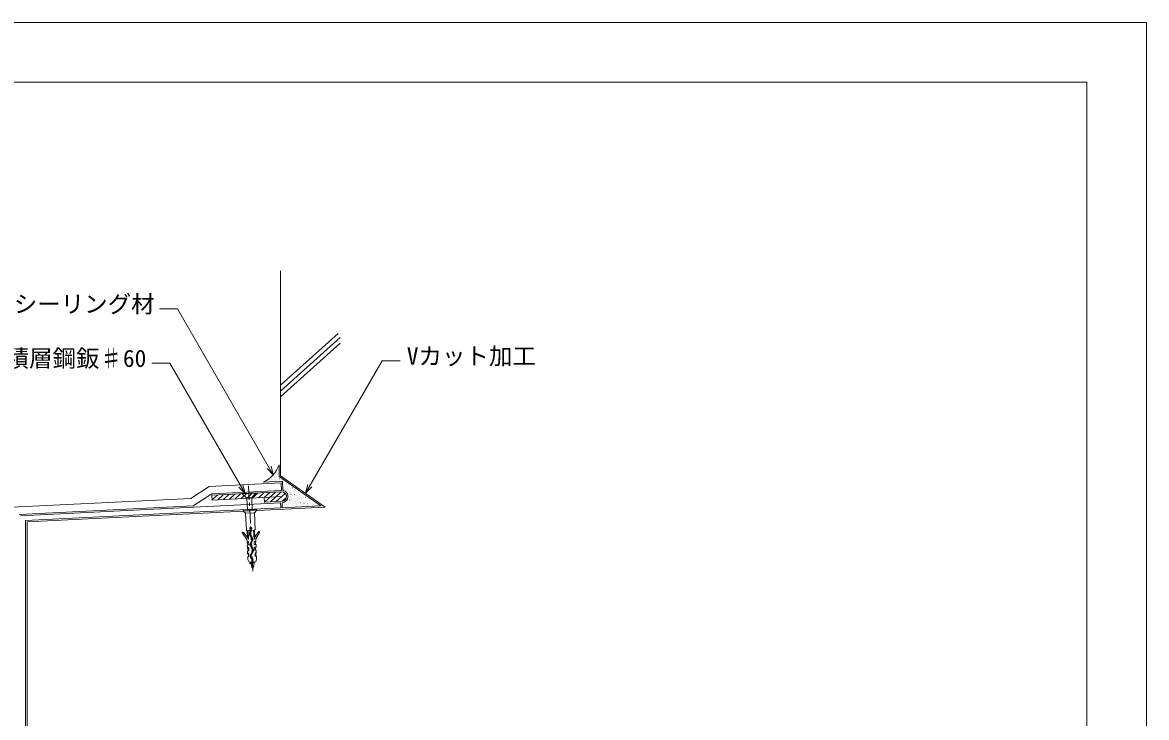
# Model space of a CAD drawing. Units: millimetres, scale not verified. Extents: x -840 to 840, y -594 to 594.
# Drawn here: x 86 to 840, y 128 to 594 of the extents above; entities that cross this region are included whole.
import ezdxf
from ezdxf.enums import TextEntityAlignment as Align

# ---------------------------------------------------------------- set-up
doc = ezdxf.new("R2010")
doc.units = ezdxf.units.MM
doc.header["$LTSCALE"] = 2
doc.linetypes.add('CHAIN1', pattern=[8, 5, -1, 1, -1])
for name, color, linetype, lineweight in [('0-0_輪郭線', 2, 'Continuous', 9), ('0-1_図面枠', 7, 'Continuous', 9), ('0-2_文字', 5, 'Continuous', 9), ('0-6_IBｼｰﾄ', 7, 'Continuous', 9), ('0-7_部材(ﾋﾞｽ類)', 7, 'Continuous', 9), ('0-8_中心線', 2, 'CHAIN1', 9), ('0-9_寸法線', 7, 'Continuous', 9), ('0-A_躯体', 7, 'Continuous', 9), ('0-C_緩衝フォーム', 7, 'Continuous', 9), ('0-D_部材(積層鋼板)', 4, 'Continuous', 9), ('0-E_シーリング(IBｼﾘｺｰﾝ)', 7, 'Continuous', 9)]:
    doc.layers.add(name, color=color, linetype=linetype, lineweight=lineweight)
doc.styles.add('ＭＳ ゴシック', font='')
doc.styles.get('ＭＳ ゴシック').set_extended_font_data('MS Gothic')

msp = doc.modelspace()

# ---------------------------------------------------------------- linework, layer by layer
at = {"layer": '0-0_輪郭線'}
msp.add_lwpolyline([(800, 554), (-800, 554), (-800, -554), (800, -554)], close=True, dxfattribs=at)
at = {"layer": '0-1_図面枠'}
msp.add_lwpolyline([(840, -594), (840, 594), (-840, 594), (-840, -594)], close=True, dxfattribs=at)
at = {"layer": '0-6_IBｼｰﾄ'}
for p, q in [((259.916, 280.274), (259.667, 285.268)), ((79.031, 268.894), (199.234, 274.904)), ((84.031, 264.137), (200.822, 269.977))]:
    msp.add_line(p, q, dxfattribs=at)
for points in [[(259.667, 285.268), (211.554, 282.862), (199.234, 274.904)], [(200.822, 269.977), (213.141, 277.935), (259.916, 280.274)]]:
    msp.add_lwpolyline(points, dxfattribs=at)
at = {"layer": '0-7_部材(ﾋﾞｽ類)'}
for p, q in [((233.666, 277.96), (242.655, 278.41)), ((239.969, 275.442), (236.634, 275.275)), ((237.045, 267.051), (236.654, 274.862)), ((239.99, 275.028), (240.381, 267.217)), ((234.251, 266.308), (243.234, 266.758)), ((241.815, 265.17), (235.822, 264.87)), ((239.004, 253), (238.507, 251.55)), ((239.046, 253.017), (238.539, 251.54)), ((238.574, 250.685), (240.065, 247.849)), ((238.603, 250.701), (240.095, 247.864)), ((239.015, 254.104), (239.055, 253.314)), ((239.048, 254.125), (239.088, 253.316)), ((239.135, 251.335), (239.634, 252.789)), ((240.569, 248.119), (239.155, 251.005)), ((239.166, 251.324), (239.674, 252.802)), ((240.599, 248.134), (239.185, 251.02)), ((239.718, 253.347), (239.677, 254.156)), ((239.751, 253.349), (239.711, 254.139)), ((241.819, 248.661), (242.004, 248.929)), ((237.465, 248.443), (237.254, 248.692)), ((240.095, 247.39), (238.888, 244.128)), ((240.126, 247.379), (238.919, 244.116)), ((238.94, 243.249), (240.47, 240.257)), ((238.97, 243.264), (240.5, 240.273)), ((239.409, 243.933), (240.62, 247.164)), ((241.032, 240.608), (239.435, 243.546)), ((239.44, 243.921), (240.651, 247.152)), ((241.066, 240.616), (239.464, 243.562)), ((240.462, 239.687), (239.062, 236.691)), ((240.491, 239.671), (239.092, 236.677)), ((239.12, 235.542), (239.913, 234.213)), ((239.149, 235.559), (239.941, 234.23)), ((239.659, 236.427), (241.095, 239.471)), ((239.689, 236.413), (241.125, 239.457)), ((240.486, 234.574), (239.694, 235.854)), ((240.514, 234.592), (239.722, 235.871)), ((240.053, 233.862), (240.02, 233.86)), ((240.02, 233.86), (240.125, 232.161)), ((240.731, 233.896), (240.698, 233.894)), ((240.797, 232.194), (240.731, 233.896)), ((241.346, 232.222), (238.673, 231.136)), ((241.632, 232.236), (238.678, 231.036)), ((239.169, 232.113), (239.271, 231.797)), ((241.546, 229.452), (239.937, 228.799)), ((241.551, 229.352), (239.942, 228.699)), ((241.216, 229.751), (240.158, 229.044)), ((241.086, 229.146), (240.308, 228.579))]:
    msp.add_line(p, q, dxfattribs=at)
for points in [[(236.326, 275.553), (233.666, 277.96), (233.651, 278.26), (242.64, 278.709), (242.655, 278.41), (240.247, 275.749)], [(241.852, 265.23), (243.234, 266.758), (243.204, 267.358), (234.221, 266.909), (234.251, 266.308), (235.779, 264.926)], [(235.844, 264.788), (236.41, 253.465), (236.428, 253.466), (236.501, 253.434), (236.572, 253.438), (236.645, 253.406), (236.855, 253.37)], [(241.934, 253.624), (242.14, 253.68), (242.209, 253.719), (242.28, 253.723), (242.349, 253.762), (242.367, 253.763), (241.801, 265.086)], [(233.741, 251.453), (236.696, 247.398), (236.865, 245.804), (237.93, 245.857), (238.041, 243.638), (236.887, 243.58), (237.056, 241.969), (238.068, 242.019), (238.107, 239.814), (237.078, 239.763), (237.247, 238.151), (238.117, 238.195), (238.157, 235.972), (237.269, 235.927), (237.484, 233.795), (238.213, 232.065), (242.708, 232.29), (243.261, 234.084), (243.262, 236.227), (242.374, 236.183), (242.192, 238.399), (243.062, 238.442), (243.07, 240.062), (242.04, 240.011), (241.859, 242.209), (242.871, 242.26), (242.879, 243.88), (241.725, 243.822), (241.614, 246.041), (242.679, 246.095), (242.688, 247.697), (245.224, 252.027)], [(237.03, 253.176), (237.254, 248.692), (234.437, 252.021)], [(239.051, 253.385), (237.557, 253.31), (237.85, 247.455), (237.584, 247.442), (237.546, 248.194)], [(239.747, 253.42), (241.241, 253.494), (241.534, 247.639), (241.8, 247.653), (241.763, 248.405)], [(244.475, 252.523), (242.004, 248.929), (241.779, 253.413)], [(236.865, 245.804), (236.877, 245.555), (237.217, 244.807), (237.313, 243.601)], [(237.557, 239.787), (237.479, 240.993), (237.066, 241.773), (237.056, 241.969)], [(242.679, 246.095), (242.692, 245.846), (242.428, 245.068), (242.453, 243.858)], [(242.591, 240.038), (242.548, 241.247), (242.881, 242.064), (242.871, 242.26)], [(237.247, 238.151), (237.256, 237.974), (237.742, 237.161), (237.82, 235.955)], [(243.062, 238.442), (243.071, 238.264), (242.669, 237.408), (242.711, 236.2)], [(239.676, 232.138), (239.271, 231.797), (238.673, 231.136), (238.678, 231.036), (239.615, 230.729), (240.158, 229.044), (239.937, 228.799), (239.942, 228.699), (240.308, 228.579), (240.702, 227.358), (241.086, 229.146), (241.551, 229.352), (241.546, 229.452), (241.216, 229.751), (241.752, 232.242), (239.615, 230.729)], [(240.138, 232.161), (240.089, 233.137), (240.734, 233.17), (240.783, 232.194)]]:
    msp.add_lwpolyline(points, dxfattribs=at)
for centre, radius, start, end in [((235.656, 274.812), 1, 2.86241, 47.86241), ((240.989, 275.078), 1, 137.86241, 182.86241), ((235.645, 264.778), 0.2, 2.86241, 47.86241), ((242.001, 265.096), 0.2, 137.86241, 182.86241), ((234.094, 251.731), 0.449, 40.24423, 218.25277), ((236.824, 253.165), 0.207, 2.86241, 81.23759), ((239.543, 251.195), 1.095, 161.077, 207.73511), ((239.543, 251.195), 1.062, 161.03428, 207.73511), ((239.334, 254.709), 0.683, 303.50684, 242.21797), ((239.334, 254.709), 0.65, 301.85482, 243.86999), ((238.293, 253.276), 0.763, 338.83753, 2.86241), ((238.293, 253.276), 0.796, 341.05564, 2.86241), ((239.543, 251.195), 0.431, 161.06377, 206.09906), ((239.543, 251.195), 0.398, 161.05564, 206.09906), ((238.293, 253.276), 1.427, 340.05315, 2.86241), ((238.293, 253.276), 1.46, 341.05564, 2.86241), ((241.986, 253.424), 0.207, 104.48722, 182.86241), ((244.845, 252.268), 0.449, 327.47204, 145.48058), ((237.047, 248.169), 0.5, 2.86241, 33.28954), ((239.915, 243.748), 1.095, 159.70282, 207.08435), ((239.915, 243.748), 1.062, 159.70282, 207.08435), ((239.843, 243.768), 0.465, 159.14053, 208.52974), ((239.843, 243.768), 0.431, 159.14053, 208.52974), ((239.566, 247.586), 0.564, 339.70282, 27.73511), ((239.566, 247.586), 0.597, 339.70282, 27.73511), ((239.502, 247.583), 1.194, 339.45059, 26.6911), ((239.502, 247.583), 1.228, 339.45059, 26.6911), ((242.262, 248.43), 0.5, 152.43527, 182.86241), ((240.174, 236.171), 1.228, 154.96139, 210.81397), ((240.174, 236.171), 1.194, 154.96139, 210.81397), ((240.199, 236.173), 0.597, 154.73897, 212.28172), ((240.199, 236.173), 0.564, 154.73897, 212.2935), ((239.258, 233.822), 0.763, 2.86241, 30.81397), ((239.258, 233.822), 0.796, 2.86241, 30.81397), ((239.98, 239.98), 0.564, 328.76326, 29.52279), ((239.273, 233.823), 1.427, 2.86241, 31.77438), ((239.98, 239.98), 0.597, 328.93806, 29.45408), ((239.273, 233.823), 1.46, 2.86241, 31.77439), ((240.015, 239.981), 1.194, 334.72166, 31.65035), ((240.015, 239.981), 1.228, 334.72189, 31.13739)]:
    msp.add_arc(centre, radius, start, end, dxfattribs=at)
at = {"layer": '0-8_中心線'}
msp.add_line((240.769, 226.016), (237.904, 283.313), dxfattribs=at)
at = {"layer": '0-9_寸法線'}
for p, q in [((185.024, 365.643), (173.024, 365.643)), ((235.591, 278.057), (185.024, 365.643))]:
    msp.add_line(p, q, dxfattribs=at)
for points in [[(254.477, 290.708), (190.194, 402.05), (178.194, 402.05)], [(276.143, 278.294), (327.438, 367.142), (339.438, 367.142)], [(250.235, 294.951), (254.477, 290.708), (252.924, 296.503)], [(231.349, 282.299), (235.591, 278.057), (234.038, 283.852)], [(280.385, 282.537), (276.143, 278.294), (277.695, 284.09)]]:
    msp.add_lwpolyline(points, dxfattribs=at)
at = {"layer": '0-A_躯体'}
for p, q in [((259.365, 290.042), (259.365, 427.564)), ((297.964, 385.42), (259.365, 350.691)), ((299.365, 382.795), (259.365, 346.77)), ((299.365, 378.959), (259.365, 342.955)), ((289.327, 269.062), (259.365, 290.042)), ((89.365, 259.064), (289.327, 269.062)), ((89.365, 259.064), (89.365, 89.064))]:
    msp.add_line(p, q, dxfattribs=at)
at = {"layer": '0-C_緩衝フォーム'}
for p, q in [((85.031, 263.186), (259.334, 271.901)), ((259.334, 271.901), (259.5, 268.572)), ((88.365, 260.015), (259.5, 268.572))]:
    msp.add_line(p, q, dxfattribs=at)
msp.add_lwpolyline([(88.365, 260.015), (88.365, -281.936), (-420.635, -281.936)], dxfattribs=at)
at = {"layer": '0-D_部材(積層鋼板)'}
for p, q in [((248.658, 272.369), (255.929, 279.074)), ((252.557, 272.564), (259.829, 279.269)), ((213.347, 273.815), (216.936, 277.124)), ((217.199, 273.966), (220.835, 277.319)), ((221.099, 274.161), (224.734, 277.514)), ((224.998, 274.356), (228.634, 277.709)), ((228.897, 274.551), (232.533, 277.904)), ((232.797, 274.746), (236.432, 278.099)), ((240.596, 275.136), (244.231, 278.489)), ((244.495, 275.331), (248.13, 278.684)), ((248.31, 275.448), (252.03, 278.879)), ((256.457, 272.759), (262.368, 278.21)), ((260.425, 273.018), (262.96, 275.355))]:
    msp.add_line(p, q, dxfattribs=at)
at = {"layer": '0-D_部材(積層鋼板)', "color": 7}
for points in [[(260.124, 276.113), (213.35, 273.774), (213.191, 276.937), (259.966, 279.275)], [(260.283, 272.95), (248.464, 272.359), (248.306, 275.522)]]:
    msp.add_lwpolyline(points, dxfattribs=at)
at = {"layer": '0-D_部材(積層鋼板)'}
msp.add_lwpolyline([(236.696, 274.941), (238.251, 276.375), (240.332, 278.294)], dxfattribs=at)
at = {"layer": '0-D_部材(積層鋼板)', "color": 7}
msp.add_arc((260.124, 276.113), 3.167, 272.86241, 92.86241, dxfattribs=at)
at = {"layer": '0-E_シーリング(IBｼﾘｺｰﾝ)'}
for p, q in [((257.066, 294.601), (257.086, 294.601)), ((258.365, 289.522), (258.365, 297.405)), ((249.055, 286.678), (249.075, 286.678)), ((250.357, 287.185), (250.377, 287.185)), ((251.659, 287.693), (251.679, 287.693)), ((252.586, 286.854), (252.606, 286.854)), ((252.961, 288.201), (252.981, 288.201)), ((253.336, 289.547), (253.356, 289.547)), ((253.888, 287.362), (253.908, 287.362)), ((254.263, 288.708), (254.283, 288.708)), ((254.638, 290.054), (254.658, 290.054)), ((254.815, 286.523), (254.835, 286.523)), ((255.014, 291.401), (255.034, 291.401)), ((255.19, 287.87), (255.21, 287.87)), ((255.565, 289.216), (255.585, 289.216)), ((255.941, 290.562), (255.961, 290.562)), ((256.117, 287.031), (256.137, 287.031)), ((256.316, 291.908), (256.336, 291.908)), ((256.492, 288.377), (256.512, 288.377)), ((256.691, 293.255), (256.711, 293.255)), ((256.867, 289.723), (256.887, 289.723)), ((257.243, 291.07), (257.263, 291.07)), ((257.419, 287.539), (257.439, 287.539)), ((257.618, 292.416), (257.638, 292.416)), ((257.794, 288.885), (257.814, 288.885)), ((257.993, 293.762), (258.013, 293.762)), ((258.17, 290.231), (258.19, 290.231)), ((258.346, 286.7), (258.366, 286.7)), ((286.366, 269.915), (258.365, 289.522)), ((258.721, 288.046), (258.741, 288.046)), ((259.648, 287.207), (259.668, 287.207)), ((261.877, 286.876), (261.897, 286.876)), ((249.982, 285.839), (250.002, 285.839)), ((251.284, 286.347), (251.304, 286.347)), ((253.513, 286.016), (253.533, 286.016)), ((257.044, 286.192), (257.064, 286.192)), ((260.575, 286.369), (260.595, 286.369)), ((261.127, 284.184), (261.147, 284.184)), ((261.303, 280.653), (261.323, 280.653)), ((261.502, 285.53), (261.522, 285.53)), ((261.679, 281.999), (261.699, 281.999)), ((262.054, 283.345), (262.074, 283.345)), ((262.23, 279.814), (262.25, 279.814)), ((262.429, 284.692), (262.449, 284.692)), ((262.606, 281.16), (262.626, 281.16)), ((262.804, 286.038), (262.824, 286.038)), ((262.981, 282.507), (263.001, 282.507)), ((263.157, 278.976), (263.177, 278.976)), ((263.356, 283.853), (263.376, 283.853)), ((263.532, 280.322), (263.552, 280.322)), ((263.731, 285.199), (263.751, 285.199)), ((263.908, 281.668), (263.928, 281.668)), ((264.283, 283.014), (264.303, 283.014)), ((264.459, 279.483), (264.479, 279.483)), ((264.658, 284.361), (264.678, 284.361)), ((264.835, 280.829), (264.855, 280.829)), ((265.21, 282.176), (265.23, 282.176)), ((265.585, 283.522), (265.605, 283.522)), ((265.761, 279.991), (265.781, 279.991)), ((266.137, 281.337), (266.157, 281.337)), ((266.512, 282.683), (266.532, 282.683)), ((266.688, 279.152), (266.708, 279.152)), ((267.064, 280.498), (267.084, 280.498)), ((267.439, 281.845), (267.459, 281.845)), ((267.991, 279.66), (268.011, 279.66)), ((268.366, 281.006), (268.386, 281.006)), ((269.293, 280.167), (269.313, 280.167)), ((269.668, 281.514), (269.688, 281.514)), ((270.22, 279.329), (270.24, 279.329)), ((270.595, 280.675), (270.615, 280.675)), ((271.522, 279.836), (271.542, 279.836)), ((272.449, 278.998), (272.469, 278.998)), ((260.332, 271.951), (260.499, 268.622)), ((261.281, 272.244), (261.301, 272.244)), ((262.208, 271.406), (262.228, 271.406)), ((262.583, 272.752), (262.603, 272.752)), ((263.51, 271.913), (263.53, 271.913)), ((263.886, 273.26), (263.906, 273.26)), ((264.084, 278.137), (264.104, 278.137)), ((264.261, 274.606), (264.281, 274.606)), ((264.636, 275.952), (264.656, 275.952)), ((264.812, 272.421), (264.832, 272.421)), ((265.011, 277.298), (265.031, 277.298)), ((265.188, 273.767), (265.208, 273.767)), ((265.386, 278.645), (265.406, 278.645)), ((265.563, 275.113), (265.583, 275.113)), ((265.739, 271.582), (265.759, 271.582)), ((265.938, 276.46), (265.958, 276.46)), ((266.115, 272.929), (266.135, 272.929)), ((266.313, 277.806), (266.333, 277.806)), ((266.49, 274.275), (266.51, 274.275)), ((266.865, 275.621), (266.885, 275.621)), ((267.042, 272.09), (267.062, 272.09)), ((267.24, 276.967), (267.26, 276.967)), ((267.417, 273.436), (267.437, 273.436)), ((267.615, 278.313), (267.635, 278.313)), ((267.792, 274.782), (267.812, 274.782)), ((268.167, 276.129), (268.187, 276.129)), ((268.344, 272.597), (268.364, 272.597)), ((268.542, 277.475), (268.562, 277.475)), ((268.719, 273.944), (268.739, 273.944)), ((268.917, 278.821), (268.937, 278.821)), ((269.094, 275.29), (269.114, 275.29)), ((269.271, 271.759), (269.291, 271.759)), ((269.469, 276.636), (269.489, 276.636)), ((269.646, 273.105), (269.666, 273.105)), ((269.844, 277.982), (269.864, 277.982)), ((270.021, 274.451), (270.041, 274.451)), ((270.396, 275.798), (270.416, 275.798)), ((270.573, 272.266), (270.593, 272.266)), ((270.771, 277.144), (270.791, 277.144)), ((270.948, 273.613), (270.968, 273.613)), ((271.146, 278.49), (271.166, 278.49)), ((271.323, 274.959), (271.343, 274.959)), ((271.5, 271.428), (271.52, 271.428)), ((271.698, 276.305), (271.718, 276.305)), ((271.875, 272.774), (271.895, 272.774)), ((272.073, 277.651), (272.093, 277.651)), ((272.25, 274.12), (272.27, 274.12)), ((272.625, 275.467), (272.645, 275.467)), ((272.802, 271.935), (272.822, 271.935)), ((273, 276.813), (273.02, 276.813)), ((273.177, 273.282), (273.197, 273.282)), ((273.375, 278.159), (273.395, 278.159)), ((273.552, 274.628), (273.572, 274.628)), ((273.927, 275.974), (273.947, 275.974)), ((274.104, 272.443), (274.124, 272.443)), ((274.302, 277.32), (274.322, 277.32)), ((274.479, 273.789), (274.499, 273.789)), ((274.854, 275.135), (274.874, 275.135)), ((275.031, 271.604), (275.051, 271.604)), ((275.229, 276.482), (275.249, 276.482)), ((275.406, 272.951), (275.426, 272.951)), ((275.781, 274.297), (275.801, 274.297)), ((276.156, 275.643), (276.176, 275.643)), ((276.333, 272.112), (276.353, 272.112)), ((276.708, 273.458), (276.728, 273.458)), ((277.083, 274.804), (277.103, 274.804)), ((277.458, 276.151), (277.478, 276.151)), ((277.635, 272.62), (277.655, 272.62)), ((278.01, 273.966), (278.03, 273.966)), ((278.385, 275.312), (278.405, 275.312)), ((278.562, 271.781), (278.582, 271.781)), ((278.937, 273.127), (278.957, 273.127)), ((279.312, 274.473), (279.332, 274.473)), ((279.864, 272.289), (279.884, 272.289)), ((280.239, 273.635), (280.259, 273.635)), ((280.791, 271.45), (280.811, 271.45)), ((281.166, 272.796), (281.186, 272.796)), ((282.093, 271.957), (282.113, 271.957)), ((260.499, 268.622), (286.366, 269.915)), ((260.531, 269.552), (260.551, 269.552)), ((260.906, 270.898), (260.926, 270.898)), ((261.458, 268.713), (261.478, 268.713)), ((261.833, 270.059), (261.853, 270.059)), ((262.76, 269.221), (262.78, 269.221)), ((263.135, 270.567), (263.155, 270.567)), ((264.062, 269.728), (264.082, 269.728)), ((264.437, 271.075), (264.457, 271.075)), ((264.989, 268.89), (265.009, 268.89)), ((265.364, 270.236), (265.384, 270.236)), ((266.291, 269.397), (266.311, 269.397)), ((266.666, 270.744), (266.686, 270.744)), ((267.593, 269.905), (267.613, 269.905)), ((267.968, 271.251), (267.988, 271.251)), ((268.52, 269.066), (268.54, 269.066)), ((268.895, 270.413), (268.915, 270.413)), ((269.822, 269.574), (269.842, 269.574)), ((270.197, 270.92), (270.217, 270.92)), ((271.124, 270.082), (271.144, 270.082)), ((272.051, 269.243), (272.071, 269.243)), ((272.426, 270.589), (272.446, 270.589)), ((273.353, 269.751), (273.373, 269.751)), ((273.729, 271.097), (273.749, 271.097)), ((274.656, 270.258), (274.676, 270.258)), ((275.582, 269.419), (275.602, 269.419)), ((275.958, 270.766), (275.978, 270.766)), ((276.885, 269.927), (276.905, 269.927)), ((277.26, 271.273), (277.28, 271.273)), ((278.187, 270.435), (278.207, 270.435)), ((279.114, 269.596), (279.134, 269.596)), ((279.489, 270.942), (279.509, 270.942)), ((280.416, 270.104), (280.436, 270.104)), ((281.718, 270.611), (281.738, 270.611)), ((282.645, 269.773), (282.665, 269.773)), ((283.02, 271.119), (283.04, 271.119)), ((283.947, 270.28), (283.967, 270.28)), ((286.176, 269.949), (286.196, 269.949))]:
    msp.add_line(p, q, dxfattribs=at)
msp.add_lwpolyline([(260.921, 280.203), (260.615, 286.317), (247.659, 285.669)], dxfattribs=at)
for centre, radius, start, end in [((239.451, 303.907), 20, 294.23006, 341.02985), ((260.124, 276.113), 4.167, 272.86241, 78.97586)]:
    msp.add_arc(centre, radius, start, end, dxfattribs=at)

# ---------------------------------------------------------------- texts
at = {"layer": '0-2_文字', "color": 7, "style": 'ＭＳ ゴシック'}
for s, p in [('不定形シーリング材', (33.201, 395.991)), ('Vカット加工', (343.978, 361.083)), ('IB積層鋼鈑♯60', (59.242, 359.584))]:
    msp.add_text(s, height=11.54, dxfattribs=at).set_placement(p, align=Align.BOTTOM_LEFT)

doc.saveas('drawing.dxf')
